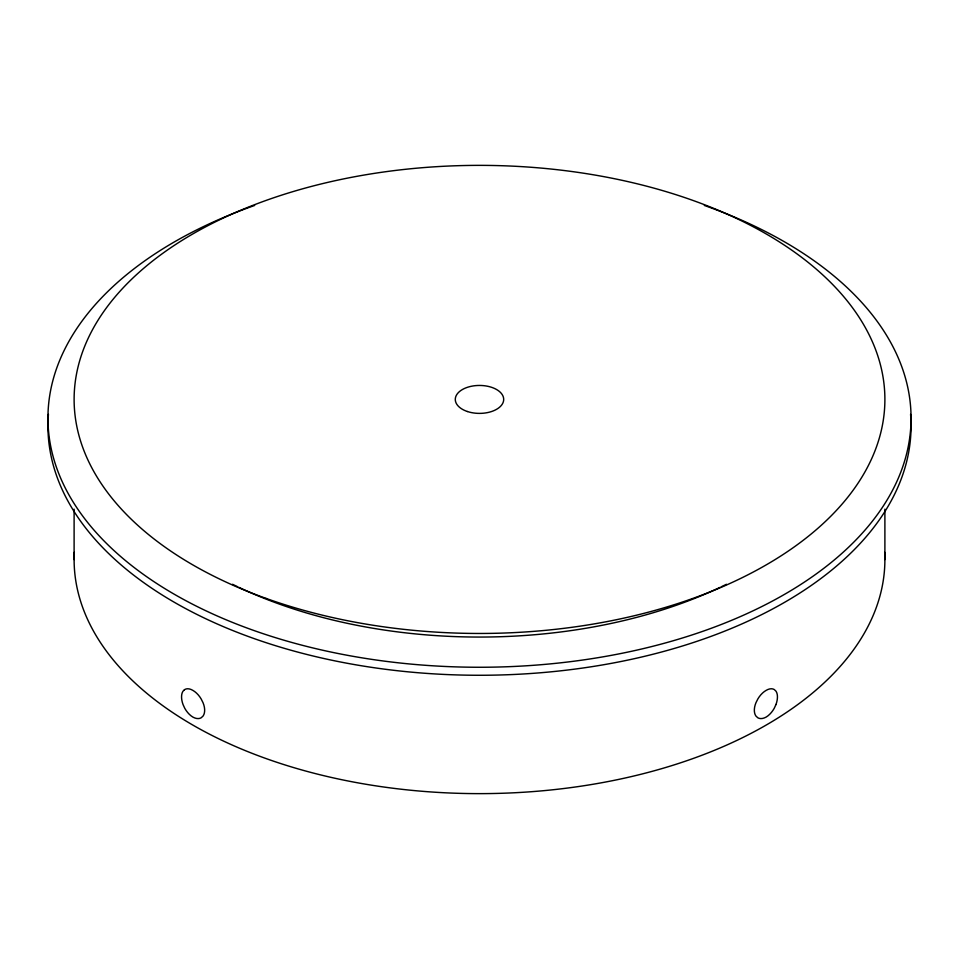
<?xml version="1.0" encoding="UTF-8"?>
<svg xmlns="http://www.w3.org/2000/svg" width="959" height="959" viewBox="0 0 959 959"><rect width="100%" height="100%" fill="white"/><g stroke="black" fill="none" stroke-linecap="round" stroke-linejoin="round"><path stroke-width="1.44" d="M884.893 509.157L884.893 559.577M74.107 509.157L74.107 559.577M910.571 414.372A431.55 249.148 0 0 1 479.5 675.268A431.55 249.148 0 0 1 48.429 414.372M704.338 205.442A431.55 249.148 0 0 1 807.814 579.811A431.55 249.148 0 0 1 151.186 579.811A431.55 249.148 0 0 1 254.662 205.442M884.689 552.228A405.393 234.056 0 0 1 479.5 793.632A405.393 234.056 0 0 1 74.311 552.228M726.442 584.283A379.237 218.952 0 0 1 721.24 586.812M719.921 587.435A379.237 218.952 0 0 1 239.079 587.435M237.76 586.812A379.237 218.952 0 0 1 232.558 584.283M775.975 704.517L774.201 708.377A16.351 9.29 -60.8 0 1 766.157 717.068A16.351 9.59 -59.2 0 1 757.862 717.811L755.956 716.073A16.327 9.866 -57.6 0 1 755.956 702.719L757.862 698.931A16.351 9.59 -59.2 0 1 766.157 690.372A16.351 9.29 -60.8 0 1 774.201 689.497L775.975 691.163A16.327 8.979 -62.3 0 1 775.975 704.517M183.984 690.264L183.025 691.163A16.327 8.979 62.3 0 0 183.025 704.517L184.799 708.377A16.351 9.29 60.8 0 0 192.843 717.068A16.351 9.59 59.2 0 0 201.138 717.811L203.044 716.073A16.327 9.866 57.6 0 0 203.044 702.719L201.138 698.931A16.351 9.59 59.2 0 0 192.843 690.372A16.351 9.29 60.8 0 0 184.799 689.497L183.984 690.264M265.871 598.332A405.393 234.056 0 0 0 884.689 406.772A405.393 234.056 0 0 0 287.928 193.143A405.393 234.056 0 0 0 265.871 598.332M467.405 411.519A24.191 13.965 0 0 0 503.691 399.423A24.191 13.965 0 0 0 467.405 387.316A24.191 13.965 0 0 0 467.405 411.519"/></g></svg>
